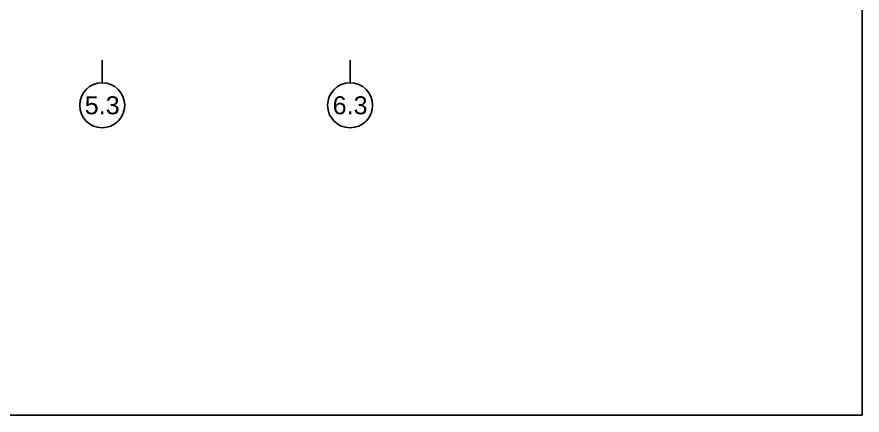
# Model space of a CAD drawing. Header units: millimetres. Extents: x 652937 to 1670132, y 1473552 to 2851037.
# Drawn here: x 839724 to 849100, y 1507049 to 1511472 of the extents above; entities that cross this region are included whole.
import ezdxf
from ezdxf.enums import TextEntityAlignment as Align
from ezdxf.xclip import XClip

# ---------------------------------------------------------------- set-up
doc = ezdxf.new("R2010")
doc.units = ezdxf.units.MM
doc.header["$XCLIPFRAME"] = 0
doc.layers.get('Defpoints').update_dxf_attribs({"color": 255})
for name, color, linetype in [('000 - 0_SYM_DWG_GRID-BUBBLE_MAIN_COLOR_1', 3, 'Continuous'), ('000 - 0_SYM_DWG_GRIDLINE_MAIN_COLOR_1', 3, 'Continuous'), ('000 - 0_SYM_DWG_GRIDLINE_MAIN_COLOR_251', 251, 'Continuous')]:
    doc.layers.add(name, color=color, linetype=linetype)
doc.layers.add('A-230-M_FLOOR', color=2, linetype='Continuous', lineweight=25)
doc.styles.add('Arial', font='arial.ttf')
doc.styles.add('TA', font='', dxfattribs={"height": 4.5})
doc.styles.get('TA').set_extended_font_data('Cordia New')

# ---------------------------------------------------------------- blocks, each defined once
blk = doc.blocks.new('A$C0a204f6e')
at = {"layer": 'Defpoints'}
blk.add_lwpolyline([(775, 0), (0, 0), (0, 443.999987), (775, 443.999987)], close=True, dxfattribs=at)
blk = doc.blocks.new('*U6169')
at = {"layer": '000 - 0_SYM_DWG_GRIDLINE_MAIN_COLOR_1'}
blk.add_line((45, 0), (40, 0), dxfattribs=at)
blk.add_circle((50, 0), 5, dxfattribs=at)
at = {"style": 'TA', "flags": 1}
blk.add_attdef('LOCATION', (6, -6), '', height=4.5, rotation=270, dxfattribs=at)
at = {"layer": '000 - 0_SYM_DWG_GRID-BUBBLE_MAIN_COLOR_1', "style": 'Arial'}
blk.add_attdef('GRID-HEAD', text='', height=4, rotation=90, dxfattribs=at).set_placement((50, 0), align=Align.MIDDLE_CENTER)
blk = doc.blocks.new('*U6168')
at = {"layer": '000 - 0_SYM_DWG_GRIDLINE_MAIN_COLOR_1'}
blk.add_line((45, 0), (40, 0), dxfattribs=at)
blk.add_circle((50, 0), 5, dxfattribs=at)
at = {"style": 'TA', "flags": 1}
blk.add_attdef('LOCATION', (6, -6), '', height=4.5, rotation=270, dxfattribs=at)
at = {"layer": '000 - 0_SYM_DWG_GRID-BUBBLE_MAIN_COLOR_1', "style": 'Arial'}
blk.add_attdef('GRID-HEAD', text='', height=4, rotation=90, dxfattribs=at).set_placement((50, 0), align=Align.MIDDLE_CENTER)
blk = doc.blocks.new('W-1-PP18-ST_ENT3_REV02_20260413-044638_PP18_ENT3_ELE2-DIMS-2')
at = {"layer": '000 - 0_SYM_DWG_GRIDLINE_MAIN_COLOR_251', "color": 6, "xscale": 50, "yscale": 50, "zscale": 50, "rotation": 270}
for name, p, values in [('*U6169', (18000, 100920), {'GRID-HEAD': '5.3'}), ('*U6168', (20750, 100920), {'GRID-HEAD': '6.3'})]:
    blk.add_blockref(name, p, dxfattribs=at).add_auto_attribs(values)
blk = doc.blocks.new('W-1-PP18-ST_ENT3_REV02_20260413-214324_PP18_ENT3_SE_ELE4-1')
at = {"layer": 'A-230-M_FLOOR', "color": 3, "lineweight": 9}
blk.add_lwpolyline([(20210, 97770), (20210, 103500)], dxfattribs=at)

msp = doc.modelspace()

# ---------------------------------------------------------------- block references
at = {"color": 6, "xscale": 50, "yscale": 50, "zscale": 50}
msp.add_blockref('A$C0a204f6e', (810350.4505, 1507048.6813), dxfattribs=at)
at = {"color": 6}
msp.add_blockref('W-1-PP18-ST_ENT3_REV02_20260413-044638_PP18_ENT3_ELE2-DIMS-2', (822670.5264, 1412070.4203), dxfattribs=at)

# ---------------------------------------------------------------- next in the draw order: block references
ref = msp.add_blockref('W-1-PP18-ST_ENT3_REV02_20260413-214324_PP18_ENT3_SE_ELE4-1', (822670.5264, 1412070.4203), dxfattribs=at)
XClip(ref).set_block_clipping_path([(-8921.6742467015, 100922), (26429.9241350386, 117178.2602934372)])

doc.saveas('drawing.dxf')
